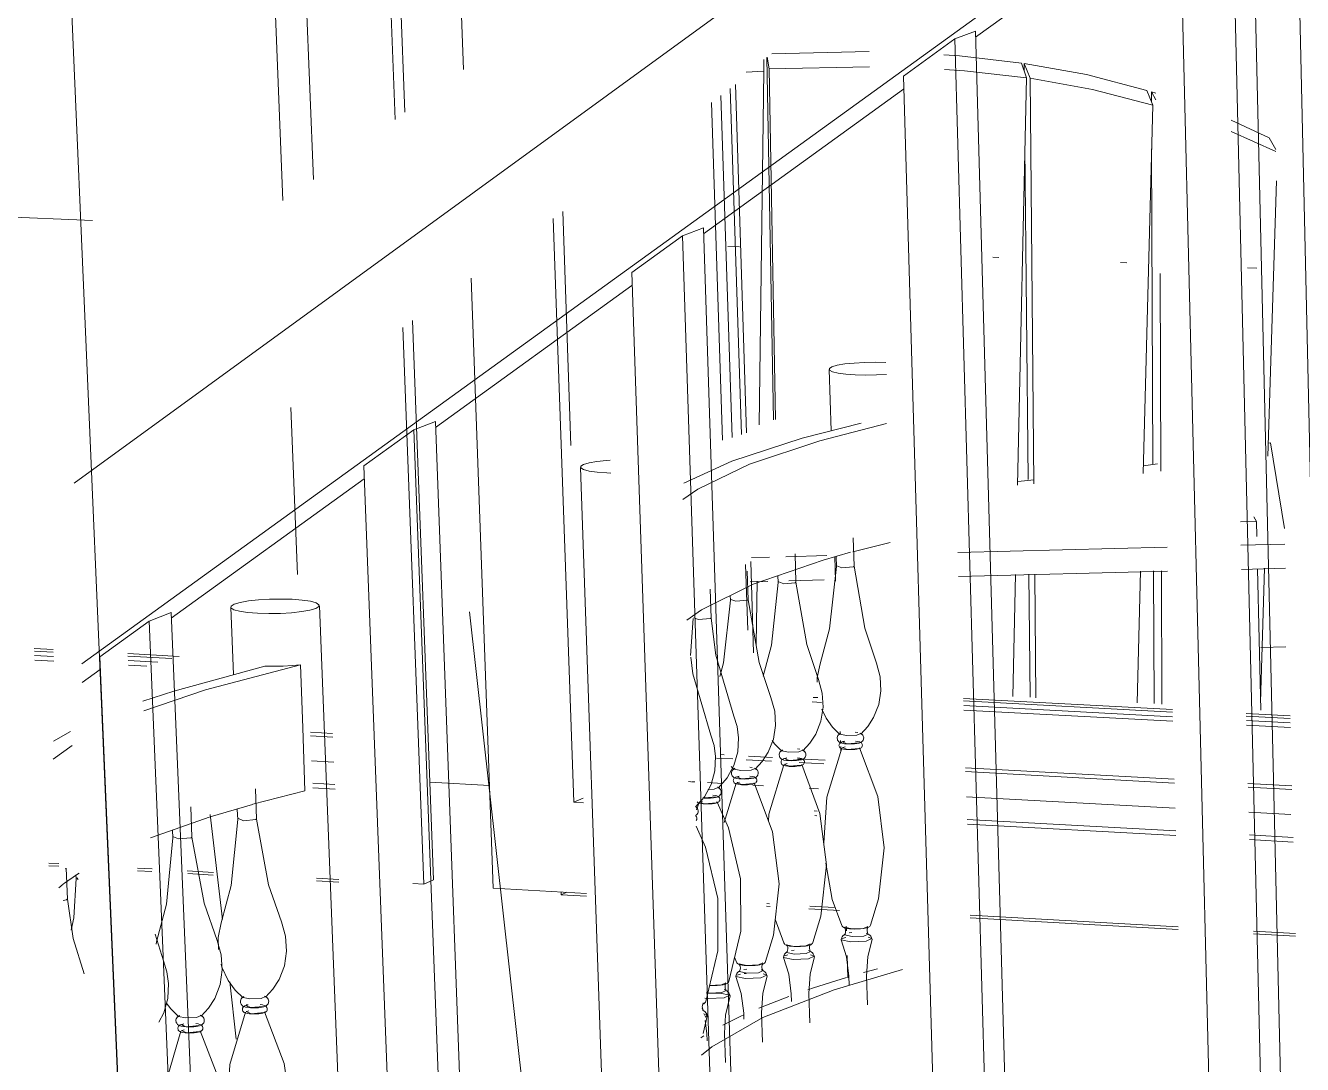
# Model space of a CAD drawing. Header units: inches. Extents: x -536 to 545, y -65 to 280.
# Drawn here: x 467.4004 to 467.471, y 9.9817 to 10.0391 of the extents above; entities that cross this region are included whole.
import ezdxf

# ---------------------------------------------------------------- set-up
doc = ezdxf.new("R2010")
doc.units = ezdxf.units.IN
doc.header["$MEASUREMENT"] = 0
for name, color, linetype, lineweight in [('A-FLOR-HRAL', 11, 'Continuous', 9), ('A-GLAZ', 151, 'Continuous', 13), ('A-PART', 2, 'Continuous', 9), ('C-TOPO', 7, 'Continuous', 9), ('I-FURN', 30, 'Continuous', 9), ('L-SITE-WALL', 31, 'Continuous', 13), ('Q-CASE', 31, 'Continuous', 9)]:
    doc.layers.add(name, color=color, linetype=linetype, lineweight=lineweight)

msp = doc.modelspace()

# ---------------------------------------------------------------- linework, layer by layer
at = {"layer": 'A-FLOR-HRAL'}
for p, q in [((467.470352, 10.062748), (467.403127, 10.013822)), ((467.47059, 10.052287), (467.403558, 10.003841)), ((467.470408, 9.956309), (467.468217, 10.049828)), ((467.469587, 9.945102), (467.467108, 10.049431)), ((467.467452, 9.916344), (467.464225, 10.047348)), ((467.464227, 10.04661), (467.452961, 10.038474)), ((467.45296, 10.038807), (467.451824, 10.038387)), ((467.456754, 9.903511), (467.45296, 10.038807)), ((467.451824, 10.038387), (467.448983, 10.036335)), ((467.455672, 9.902809), (467.451824, 10.038387)), ((467.452938, 9.901095), (467.448983, 10.036335)), ((467.448985, 10.035602), (467.437924, 10.027614)), ((467.437923, 10.027944), (467.43676, 10.027503)), ((467.442277, 9.894434), (467.437923, 10.027944)), ((467.43676, 10.027503), (467.43396, 10.025479)), ((467.441171, 9.893717), (467.43676, 10.027503)), ((467.438474, 9.892025), (467.43396, 10.025479)), ((467.433962, 10.024752), (467.423102, 10.016909)), ((467.423101, 10.017236), (467.421912, 10.016774)), ((467.427996, 9.885479), (467.423101, 10.017236)), ((467.421912, 10.016774), (467.419152, 10.01478)), ((467.426865, 9.884747), (467.421912, 10.016774)), ((467.424205, 9.883079), (467.419152, 10.01478)), ((467.419155, 10.014058), (467.40849, 10.006356)), ((467.408489, 10.006681), (467.407276, 10.006198)), ((467.413906, 9.876644), (467.408489, 10.006681)), ((467.407276, 10.006198), (467.404555, 10.004232)), ((467.412752, 9.875898), (467.407276, 10.006198)), ((467.410127, 9.874252), (467.404555, 10.004232)), ((467.404558, 10.003516), (467.403562, 10.002797))]:
    msp.add_line(p, q, dxfattribs=at)
at = {"layer": 'A-GLAZ', "lineweight": 9}
for p, q in [((467.411357, 10.158705), (467.416354, 10.030621)), ((467.420874, 10.033926), (467.416181, 10.158631)), ((467.416751, 10.158635), (467.421409, 10.034328)), ((467.42021, 10.15857), (467.424655, 10.036692)), ((467.412814, 10.076262), (467.414665, 10.029455)), ((467.43941, 10.035648), (467.440024, 10.016517)), ((467.440024, 10.016517), (467.43941, 10.035648)), ((467.440024, 10.016517), (467.43941, 10.035648)), ((467.439693, 10.03586), (467.440309, 10.01661)), ((467.438983, 10.016208), (467.438377, 10.034879)), ((467.438894, 10.035264), (467.439504, 10.016346)), ((467.430597, 10.015904), (467.430145, 10.028849)), ((467.430145, 10.028849), (467.430597, 10.015904)), ((467.43075, 9.996182), (467.429617, 10.028456)), ((467.425076, 10.025161), (467.426306, 9.991437)), ((467.422465, 9.991654), (467.421307, 10.022426)), ((467.42184, 10.022824), (467.422999, 9.991887)), ((467.415117, 10.018002), (467.415482, 10.008777)), ((467.440537, 10.00949), (467.440699, 10.004448)), ((467.440255, 10.009335), (467.440371, 10.005695)), ((467.440371, 10.005695), (467.440255, 10.009335)), ((467.440371, 10.005695), (467.440255, 10.009335)), ((467.400925, 10.004677), (467.401964, 10.004621)), ((467.400927, 10.00454), (467.401972, 10.004484)), ((467.401972, 10.004484), (467.400927, 10.00454)), ((467.401972, 10.004484), (467.400927, 10.00454)), ((467.40094, 10.004292), (467.401986, 10.004236)), ((467.402001, 10.003986), (467.400955, 10.004042)), ((467.406095, 10.0044), (467.408942, 10.004247)), ((467.406103, 10.004263), (467.408522, 10.004133)), ((467.408522, 10.004133), (467.406103, 10.004263)), ((467.408522, 10.004133), (467.406103, 10.004263)), ((467.406117, 10.004014), (467.407752, 10.003926)), ((467.407153, 10.00371), (467.406131, 10.003764)), ((467.444444, 10.001707), (467.44393, 10.001734)), ((467.443999, 10.001982), (467.444245, 10.001969)), ((467.4523, 10.001925), (467.463857, 10.001306)), ((467.452305, 10.001787), (467.463862, 10.001168)), ((467.463862, 10.001168), (467.452305, 10.001787)), ((467.463862, 10.001168), (467.452305, 10.001787)), ((467.452315, 10.001536), (467.46387, 10.000916)), ((467.463879, 10.000663), (467.452324, 10.001283)), ((467.467938, 10.001088), (467.470362, 10.000958)), ((467.467942, 10.000949), (467.470366, 10.000819)), ((467.470366, 10.000819), (467.467942, 10.000949)), ((467.470366, 10.000819), (467.467942, 10.000949)), ((467.46795, 10.000697), (467.470374, 10.000567)), ((467.470382, 10.000314), (467.467958, 10.000444)), ((467.416258, 9.998472), (467.417483, 9.998405)), ((467.417547, 9.99717), (467.416321, 9.997237)), ((467.416321, 9.997237), (467.417547, 9.99717)), ((467.41756, 9.996911), (467.416334, 9.996978)), ((467.437103, 9.997328), (467.437221, 9.997321)), ((467.437255, 9.997319), (467.437447, 9.997309)), ((467.438153, 9.99727), (467.438978, 9.997225)), ((467.440661, 9.997132), (467.441241, 9.997101)), ((467.443775, 9.996962), (467.444283, 9.996934)), ((467.43075, 9.996182), (467.431271, 9.996409)), ((467.431283, 9.996152), (467.43075, 9.996182)), ((467.452463, 9.996485), (467.464001, 9.995852)), ((467.444211, 9.995698), (467.444056, 9.995707)), ((467.444056, 9.995707), (467.444211, 9.995698)), ((467.444197, 9.995439), (467.444087, 9.995445)), ((467.468075, 9.995628), (467.470399, 9.9955)), ((467.464043, 9.994604), (467.452511, 9.99524)), ((467.452511, 9.99524), (467.464043, 9.994604)), ((467.464052, 9.994342), (467.45252, 9.994979)), ((467.470533, 9.994245), (467.468114, 9.994379)), ((467.468114, 9.994379), (467.470533, 9.994245)), ((467.470541, 9.993983), (467.468123, 9.994117)), ((467.401725, 9.992825), (467.402287, 9.992793)), ((467.40663, 9.992548), (467.407443, 9.992502)), ((467.409376, 9.992393), (467.41084, 9.99231)), ((467.416526, 9.991989), (467.417755, 9.99192)), ((467.422465, 9.991654), (467.422999, 9.991887)), ((467.421859, 9.991688), (467.422465, 9.991654)), ((467.426306, 9.991437), (467.431458, 9.991146)), ((467.441435, 9.990582), (467.44157, 9.990574)), ((467.4438, 9.990448), (467.445149, 9.990372)), ((467.452664, 9.989948), (467.464178, 9.989297)), ((467.468341, 9.989062), (467.470658, 9.988931))]:
    msp.add_line(p, q, dxfattribs=at)
at = {"layer": 'A-GLAZ'}
for p, q in [((467.417418, 9.999988), (467.416194, 10.000055)), ((467.416205, 9.999852), (467.417429, 9.999785)), ((467.438646, 9.998628), (467.43955, 9.998578)), ((467.439071, 9.998808), (467.438845, 9.998821)), ((467.440295, 9.998538), (467.441684, 9.998462)), ((467.441745, 9.998663), (467.440416, 9.998735)), ((467.44465, 9.998504), (467.443142, 9.998587)), ((467.44322, 9.998378), (467.444582, 9.998304)), ((467.463959, 9.997452), (467.452416, 9.998081)), ((467.452423, 9.997876), (467.463966, 9.997247)), ((467.470456, 9.997098), (467.468035, 9.99723)), ((467.468041, 9.997024), (467.470463, 9.996892))]:
    msp.add_line(p, q, dxfattribs=at)
at = {"layer": 'A-PART'}
for p, q in [((467.426096, 9.997114), (467.422797, 9.997296)), ((467.426096, 9.997114), (467.422797, 9.997296)), ((467.402273, 9.992644), (467.401728, 9.992675)), ((467.407415, 9.992354), (467.406633, 9.992398)), ((467.410806, 9.992162), (467.409415, 9.992241)), ((467.417758, 9.991769), (467.416528, 9.991839)), ((467.430056, 9.991074), (467.43005, 9.991232)), ((467.430056, 9.991074), (467.430377, 9.991217)), ((467.43146, 9.990995), (467.430056, 9.991074)), ((467.441617, 9.990421), (467.441412, 9.990432)), ((467.445449, 9.990204), (467.443759, 9.9903)), ((467.46418, 9.989145), (467.452666, 9.989796)), ((467.47066, 9.988779), (467.468339, 9.98891))]:
    msp.add_line(p, q, dxfattribs=at)
at = {"layer": 'C-TOPO'}
for p, q in [((467.397494, 10.028625), (467.404144, 10.028353)), ((467.439272, 10.026914), (467.439924, 10.026887)), ((467.453923, 10.026313), (467.45426, 10.0263)), ((467.460995, 10.026024), (467.461333, 10.02601)), ((467.468015, 10.025736), (467.468519, 10.025715))]:
    msp.add_line(p, q, dxfattribs=at)
at = {"layer": 'I-FURN'}
for p, q in [((467.441264, 10.037239), (467.44126, 10.036608)), ((467.441804, 10.01732), (467.441432, 10.037364)), ((467.441559, 10.036725), (467.441457, 10.037379)), ((467.441707, 10.037563), (467.447082, 10.037682)), ((467.455519, 10.037051), (467.455793, 10.036227)), ((467.455666, 10.036608), (467.455662, 10.037033)), ((467.455996, 10.036213), (467.455662, 10.037033)), ((467.44126, 10.036608), (467.440289, 10.036549)), ((467.441005, 10.017059), (467.44126, 10.036608)), ((467.44711, 10.036849), (467.441559, 10.036725)), ((467.441559, 10.036725), (467.441917, 10.017346)), ((467.455295, 10.01371), (467.455793, 10.036227)), ((467.455996, 10.036213), (467.456197, 10.013784)), ((467.462434, 10.035542), (467.462773, 10.034723)), ((467.462695, 10.034915), (467.462692, 10.035465)), ((467.462692, 10.035465), (467.462938, 10.035394)), ((467.462943, 10.035014), (467.462692, 10.035465)), ((467.462235, 10.014367), (467.462773, 10.034723)), ((467.467102, 10.033897), (467.469202, 10.032918)), ((467.469573, 10.032153), (467.467114, 10.033276)), ((467.469202, 10.032918), (467.469568, 10.032268)), ((467.455873, 10.014028), (467.455705, 10.032387)), ((467.462782, 10.014903), (467.462706, 10.032301)), ((467.469142, 10.015321), (467.469607, 10.030533)), ((467.463179, 10.025418), (467.463224, 10.014493)), ((467.44498, 10.016721), (467.444876, 10.020109)), ((467.469285, 10.016053), (467.469164, 10.016028)), ((467.470052, 10.011325), (467.469285, 10.016053)), ((467.43316, 9.956144), (467.431124, 10.014698)), ((467.463026, 10.0149), (467.462257, 10.01478)), ((467.456215, 10.014003), (467.455316, 10.013911)), ((467.467615, 10.011679), (467.468506, 10.011701)), ((467.468506, 10.011701), (467.46835, 10.01197)), ((467.468506, 10.011701), (467.468526, 10.010874)), ((467.448244, 10.010553), (467.446179, 10.010033)), ((467.446206, 10.010805), (467.446254, 10.00923)), ((467.451998, 10.01), (467.463562, 10.01029)), ((467.467646, 10.010392), (467.470073, 10.010453)), ((467.440582, 10.009713), (467.441571, 10.009738)), ((467.442472, 10.00976), (467.444749, 10.009818)), ((467.442993, 10.009925), (467.443042, 10.008344)), ((467.445234, 10.008415), (467.445193, 10.009771)), ((467.445274, 10.009217), (467.445258, 10.00976)), ((467.44035, 10.008961), (467.440401, 10.007373)), ((467.445306, 10.009253), (467.445581, 10.009153)), ((467.463594, 10.008955), (467.452035, 10.008663)), ((467.455037, 10.002028), (467.455186, 10.008775)), ((467.455983, 10.001988), (467.455921, 10.008802)), ((467.456242, 10.008802), (467.456303, 10.001964)), ((467.4619, 10.00168), (467.462092, 10.008954)), ((467.46284, 10.001641), (467.462808, 10.008981)), ((467.463247, 10.008984), (467.463277, 10.001611)), ((467.470103, 10.00912), (467.467677, 10.009058)), ((467.468568, 10.009081), (467.468753, 10.00128)), ((467.468726, 10.001714), (467.468953, 10.009134)), ((467.441484, 10.008397), (467.440502, 10.008372)), ((467.440846, 10.004929), (467.440892, 10.008411)), ((467.442058, 10.00833), (467.442046, 10.00872)), ((467.442091, 10.008367), (467.442365, 10.008266)), ((467.444609, 10.008476), (467.442646, 10.008426)), ((467.438293, 10.007956), (467.438345, 10.006361)), ((467.439412, 10.007358), (467.439404, 10.00762)), ((467.439446, 10.007396), (467.439719, 10.007294)), ((467.41194, 10.00325), (467.41179, 10.006957)), ((467.416691, 10.007048), (467.418824, 9.952637)), ((467.424987, 10.00671), (467.430685, 9.955745)), ((467.437214, 10.004298), (467.437352, 10.006347)), ((467.437385, 10.006385), (467.437659, 10.006282)), ((467.47013, 10.00478), (467.468747, 10.004745)), ((467.402924, 10.000091), (467.40198, 9.999571)), ((467.445493, 9.999956), (467.445489, 10.000098)), ((467.445509, 9.999437), (467.445504, 9.999598)), ((467.446321, 10.000059), (467.446461, 10.000043)), ((467.401972, 9.998573), (467.403015, 9.999319)), ((467.443117, 9.999137), (467.443257, 9.999121)), ((467.445523, 9.99898), (467.445514, 9.999274)), ((467.445609, 9.999207), (467.445885, 9.999101)), ((467.445761, 9.999244), (467.445625, 9.999213)), ((467.446512, 9.999473), (467.445878, 9.999418)), ((467.445885, 9.999101), (467.446526, 9.999157)), ((467.439465, 9.99816), (467.43963, 9.997998)), ((467.442404, 9.998281), (467.44268, 9.998174)), ((467.442555, 9.998318), (467.442421, 9.998288)), ((467.44331, 9.998548), (467.442672, 9.998492)), ((467.44268, 9.998174), (467.443325, 9.998231)), ((467.440677, 9.997535), (467.440036, 9.997479)), ((467.440482, 9.998127), (467.440623, 9.998111)), ((467.415892, 9.996812), (467.413003, 9.996071)), ((467.413149, 9.996927), (467.413216, 9.995255)), ((467.439736, 9.997234), (467.439074, 9.995066)), ((467.439768, 9.997267), (467.440044, 9.997159)), ((467.439919, 9.997304), (467.439785, 9.997274)), ((467.440044, 9.997159), (467.440693, 9.997216)), ((467.437534, 9.995771), (467.437683, 9.996177)), ((467.437715, 9.99621), (467.437902, 9.996109)), ((467.437866, 9.996247), (467.437733, 9.996217)), ((467.437969, 9.996414), (467.437888, 9.99642)), ((467.438628, 9.996479), (467.437984, 9.996422)), ((467.409573, 9.995926), (467.409643, 9.994247)), ((467.410654, 9.9955), (467.411328, 9.989699)), ((467.412169, 9.995234), (467.412147, 9.995793)), ((467.408591, 9.994225), (467.408574, 9.994634)), ((467.412208, 9.995278), (467.412483, 9.995164)), ((467.40863, 9.99427), (467.408905, 9.994155)), ((467.402659, 9.992528), (467.402637, 9.992502)), ((467.402685, 9.992534), (467.40276, 9.990831)), ((467.403234, 9.991967), (467.403225, 9.992165)), ((467.403273, 9.992014), (467.403356, 9.991918)), ((467.402523, 9.991654), (467.402283, 9.991459)), ((467.441894, 9.989716), (467.442372, 9.988407)), ((467.445826, 9.989082), (467.445818, 9.989335)), ((467.445983, 9.988962), (467.446137, 9.98898)), ((467.40806, 9.987418), (467.407611, 9.98889)), ((467.407686, 9.988477), (467.407658, 9.988338)), ((467.446074, 9.988463), (467.445543, 9.988575)), ((467.4456, 9.988658), (467.445796, 9.988711)), ((467.446139, 9.988762), (467.445731, 9.988848)), ((467.439644, 9.987624), (467.439744, 9.987351)), ((467.442879, 9.987494), (467.442347, 9.987608)), ((467.442405, 9.98769), (467.442599, 9.987744)), ((467.442944, 9.987795), (467.442536, 9.987882)), ((467.442788, 9.987996), (467.442944, 9.988015)), ((467.445906, 9.986483), (467.445868, 9.987708)), ((467.440161, 9.986939), (467.440318, 9.986957)), ((467.44755, 9.986982), (467.446779, 9.986769)), ((467.411728, 9.986258), (467.412095, 9.983094)), ((467.440252, 9.986434), (467.439719, 9.986548)), ((467.439777, 9.986631), (467.43997, 9.986685)), ((467.440318, 9.986736), (467.439909, 9.986824)), ((467.440175, 9.986715), (467.440282, 9.986725)), ((467.445983, 9.986065), (467.445967, 9.986564)), ((467.44694, 9.986579), (467.446989, 9.984979)), ((467.438273, 9.985632), (467.438083, 9.98565)), ((467.438106, 9.98561), (467.438856, 9.98563)), ((467.439069, 9.985825), (467.439146, 9.985799)), ((467.442638, 9.985447), (467.440993, 9.984801)), ((467.442789, 9.985174), (467.442776, 9.985588)), ((467.443753, 9.985604), (467.443803, 9.983998)), ((467.412688, 9.984854), (467.412682, 9.985018)), ((467.413588, 9.984891), (467.412903, 9.984829)), ((467.437901, 9.98469), (467.437846, 9.984869)), ((467.437903, 9.985095), (467.437905, 9.985064)), ((467.438206, 9.985329), (467.437998, 9.985347)), ((467.412636, 9.984613), (467.412914, 9.984493)), ((467.41278, 9.984651), (467.412654, 9.98462)), ((467.412914, 9.984493), (467.413607, 9.984556)), ((467.437908, 9.983405), (467.438137, 9.984366)), ((467.437917, 9.984666), (467.437917, 9.984665)), ((467.437993, 9.984389), (467.437954, 9.984514)), ((467.438108, 9.983407), (467.438026, 9.98411)), ((467.440162, 9.984199), (467.440152, 9.98452)), ((467.441133, 9.984537), (467.441185, 9.982924)), ((467.409072, 9.98356), (467.409349, 9.983439)), ((467.409214, 9.983598), (467.409089, 9.983567)), ((467.410026, 9.98384), (467.409337, 9.983777)), ((467.409349, 9.983439), (467.410046, 9.983503)), ((467.438122, 9.982987), (467.438108, 9.983407)), ((467.439095, 9.983424), (467.439148, 9.981804)), ((467.437948, 9.983265), (467.437779, 9.983158))]:
    msp.add_line(p, q, dxfattribs=at)
for points in [[(467.451222, 10.037511, 0), (467.45209, 10.03745, 0), (467.455519, 10.037051, 0)], [(467.455662, 10.037033, 0), (467.4591, 10.036417, 0), (467.462434, 10.035542, 0)], [(467.455793, 10.036227, 0), (467.452361, 10.036625, 0), (467.451248, 10.0367, 0)], [(467.462773, 10.034723, 0), (467.459437, 10.035598, 0), (467.455996, 10.036213, 0)], [(467.448008, 10.020492, 0), (467.447428, 10.020508, 0), (467.44683, 10.020499, 0), (467.446255, 10.020467, 0), (467.445742, 10.020414, 0), (467.445325, 10.020342, 0), (467.445033, 10.020258, 0), (467.444886, 10.020167, 0), (467.444895, 10.020075, 0), (467.445058, 10.019988, 0), (467.445365, 10.019912, 0), (467.445795, 10.019852, 0)], [(467.445795, 10.019852, 0), (467.446319, 10.019814, 0), (467.446901, 10.019798, 0), (467.4475, 10.019807, 0), (467.448055, 10.019837, 0)], [(467.436791, 10.01293, 0), (467.43761, 10.013488, 0), (467.440462, 10.014868, 0), (467.444358, 10.016171, 0), (467.448048, 10.017117, 0)], [(467.446642, 10.017148, 0), (467.443382, 10.01631, 0), (467.439496, 10.015037, 0), (467.436837, 10.013828, 0)], [(467.432767, 10.015095, 0), (467.432564, 10.01508, 0), (467.432033, 10.015024, 0), (467.4316, 10.014949, 0), (467.431294, 10.01486, 0), (467.431136, 10.014763, 0), (467.431138, 10.014666, 0), (467.4313, 10.014574, 0), (467.43161, 10.014494, 0), (467.432048, 10.014432, 0), (467.432583, 10.014391, 0), (467.4328, 10.014382, 0)], [(467.44606, 10.010002, 0), (467.444553, 10.009577, 0), (467.440668, 10.008235, 0), (467.437823, 10.006815, 0), (467.437013, 10.006247, 0)], [(467.445274, 10.009217, 0), (467.444896, 10.005776, 0), (467.444372, 10.00383, 0)], [(467.445581, 10.009153, 0), (467.446217, 10.009206, 0), (467.446251, 10.009237, 0)], [(467.446254, 10.009231, 0), (467.446843, 10.005804, 0), (467.447486, 10.003875, 0)], [(467.442058, 10.00833, 0), (467.441682, 10.004876, 0), (467.441219, 10.003151, 0)], [(467.442365, 10.008266, 0), (467.443004, 10.008319, 0), (467.443039, 10.008351, 0)], [(467.443042, 10.008344, 0), (467.443637, 10.004905, 0), (467.444285, 10.002968, 0)], [(467.415741, 10.00736, 0), (467.415191, 10.007404, 0), (467.414576, 10.007421, 0), (467.413937, 10.007412, 0), (467.413318, 10.007375, 0), (467.412762, 10.007314, 0), (467.412305, 10.007233, 0), (467.411979, 10.007138, 0), (467.411806, 10.007034, 0), (467.411799, 10.006929, 0), (467.411957, 10.00683, 0), (467.412271, 10.006744, 0), (467.412719, 10.006677, 0)], [(467.412719, 10.006677, 0), (467.413271, 10.006632, 0), (467.413889, 10.006615, 0), (467.41453, 10.006625, 0), (467.41515, 10.006661, 0), (467.415708, 10.006722, 0), (467.416165, 10.006804, 0), (467.416489, 10.0069, 0), (467.41666, 10.007004, 0), (467.416665, 10.007108, 0), (467.416504, 10.007207, 0), (467.416189, 10.007293, 0), (467.415741, 10.00736, 0)], [(467.439412, 10.007359, 0), (467.439037, 10.00389, 0), (467.438837, 10.003143, 0)], [(467.439719, 10.007294, 0), (467.440363, 10.007348, 0), (467.440398, 10.00738, 0)], [(467.440401, 10.007374, 0), (467.441001, 10.003919, 0), (467.441654, 10.001975, 0)], [(467.437659, 10.006282, 0), (467.438306, 10.006336, 0), (467.438342, 10.006368, 0)], [(467.439607, 10.000939, 0), (467.438618, 10.004319, 0), (467.438345, 10.006362, 0)], [(467.438338, 9.999899, 0), (467.437343, 10.003293, 0), (467.43722, 10.004207, 0)], [(467.444372, 10.00383, 0), (467.44421, 10.003074, 0), (467.444211, 10.002827, 0)], [(467.447486, 10.003875, 0), (467.447695, 10.003124, 0), (467.447739, 10.002348, 0), (467.447617, 10.001584, 0), (467.447335, 10.00087, 0), (467.447009, 10.000366, 0), (467.446622, 9.999949, 0)], [(467.413678, 10.003709, 0), (467.408636, 10.002332, 0), (467.406925, 10.001766, 0)], [(467.406985, 10.001236, 0), (467.410391, 10.002397, 0), (467.415649, 10.003786, 0)], [(467.413678, 10.003709, 0), (467.414182, 10.003702, 0), (467.414694, 10.003713, 0), (467.41519, 10.003741, 0), (467.415649, 10.003786, 0)], [(467.415649, 10.003786, 0), (467.415771, 10.000295, 0), (467.415892, 9.996812, 0)], [(467.444285, 10.002968, 0), (467.444495, 10.002214, 0), (467.44454, 10.001435, 0), (467.444419, 10.000668, 0), (467.444136, 9.999951, 0), (467.443809, 9.999446, 0), (467.443421, 9.999026, 0)], [(467.441654, 10.001975, 0), (467.441866, 10.001218, 0), (467.441912, 10.000436, 0), (467.44179, 9.999665, 0), (467.441507, 9.998945, 0), (467.441179, 9.998437, 0), (467.440789, 9.998016, 0)], [(467.444473, 10.001339, 0), (467.444707, 10.000831, 0), (467.445062, 10.000338, 0), (467.445473, 9.999932, 0)], [(467.438741, 9.996962, 0), (467.439244, 9.997538, 0), (467.439611, 9.998219, 0), (467.439822, 9.99897, 0), (467.439867, 9.999754, 0), (467.439784, 10.000369, 0), (467.439607, 10.00094, 0)], [(467.437494, 9.995933, 0), (467.437974, 9.996481, 0), (467.438343, 9.997165, 0), (467.438555, 9.99792, 0), (467.4386, 9.998707, 0), (467.438515, 9.999326, 0), (467.438338, 9.999899, 0)], [(467.441718, 9.999605, 0), (467.441854, 9.999416, 0), (467.442267, 9.999009, 0)], [(467.445505, 9.99999, 0), (467.445441, 9.999955, 0), (467.445395, 9.999916, 0), (467.445361, 9.999872, 0), (467.445337, 9.999824, 0), (467.445324, 9.999773, 0), (467.445321, 9.99972, 0), (467.445328, 9.999669, 0), (467.445343, 9.999625, 0), (467.445362, 9.99959, 0), (467.445406, 9.999534, 0), (467.445451, 9.999499, 0), (467.445493, 9.999476, 0), (467.445581, 9.999445, 0), (467.44572, 9.999421, 0), (467.445864, 9.99941, 0)], [(467.445828, 9.999872, 0), (467.445465, 9.999945, 0), (467.445502, 9.999998, 0)], [(467.446622, 9.99999, 0), (467.446406, 9.999894, 0), (467.445828, 9.999872, 0)], [(467.446585, 10.000006, 0), (467.446651, 9.999973, 0), (467.4467, 9.999935, 0), (467.446737, 9.999892, 0), (467.446764, 9.999845, 0), (467.44678, 9.999794, 0), (467.446786, 9.999742, 0), (467.446782, 9.99969, 0), (467.44677, 9.999646, 0), (467.446754, 9.99961, 0), (467.446713, 9.999553, 0), (467.446671, 9.999517, 0), (467.44663, 9.999492, 0), (467.446543, 9.999459, 0), (467.446403, 9.999431, 0), (467.446275, 9.999417, 0), (467.446173, 9.99941, 0), (467.446013, 9.999406, 0), (467.445864, 9.99941, 0)], [(467.446329, 9.999569, 0), (467.446462, 9.999551, 0), (467.446555, 9.999526, 0), (467.446617, 9.999497, 0), (467.44666, 9.999462, 0), (467.446688, 9.999424, 0), (467.446705, 9.999383, 0), (467.446711, 9.999344, 0), (467.446709, 9.99931, 0), (467.446702, 9.999281, 0), (467.446679, 9.999234, 0), (467.446652, 9.999204, 0), (467.446625, 9.999183, 0), (467.446568, 9.999155, 0), (467.446487, 9.999132, 0), (467.446415, 9.999119, 0), (467.446301, 9.999105, 0), (467.446197, 9.999097, 0), (467.446116, 9.999094, 0), (467.445993, 9.999093, 0), (467.445878, 9.999096, 0)], [(467.442299, 9.999067, 0), (467.442235, 9.999032, 0), (467.442188, 9.998993, 0), (467.442154, 9.998949, 0), (467.44213, 9.998901, 0), (467.442117, 9.998849, 0), (467.442114, 9.998796, 0), (467.442122, 9.998744, 0), (467.442136, 9.998701, 0), (467.442155, 9.998665, 0), (467.4422, 9.998609, 0), (467.442245, 9.998574, 0), (467.442287, 9.99855, 0), (467.442377, 9.99852, 0), (467.442515, 9.998496, 0), (467.442658, 9.998484, 0)], [(467.442621, 9.998949, 0), (467.442258, 9.999022, 0), (467.442296, 9.999075, 0)], [(467.443421, 9.999067, 0), (467.443203, 9.998971, 0), (467.442621, 9.998949, 0)], [(467.443383, 9.999083, 0), (467.44345, 9.999051, 0), (467.443499, 9.999013, 0), (467.443536, 9.99897, 0), (467.443563, 9.998922, 0), (467.443579, 9.998871, 0), (467.443586, 9.998819, 0), (467.443581, 9.998767, 0), (467.44357, 9.998723, 0), (467.443553, 9.998686, 0), (467.443512, 9.998629, 0), (467.44347, 9.998592, 0), (467.443429, 9.998567, 0), (467.443342, 9.998534, 0), (467.4432, 9.998506, 0), (467.443071, 9.998491, 0), (467.442968, 9.998484, 0), (467.442808, 9.99848, 0), (467.442658, 9.998484, 0)], [(467.445578, 9.999175, 0), (467.444744, 9.99646, 0), (467.444584, 9.993934, 0)], [(467.445878, 9.999096, 0), (467.4458, 9.999101, 0), (467.445667, 9.999118, 0), (467.445576, 9.99914, 0), (467.445514, 9.999168, 0), (467.445471, 9.999202, 0), (467.445443, 9.999241, 0), (467.445426, 9.999282, 0), (467.44542, 9.999322, 0), (467.445422, 9.999357, 0), (467.445429, 9.999386, 0), (467.44544, 9.999411, 0), (467.445467, 9.999449, 0), (467.445495, 9.999474, 0), (467.445553, 9.999507, 0), (467.445636, 9.999535, 0), (467.445714, 9.999551, 0)], [(467.445878, 9.999418, 0), (467.445604, 9.999522, 0), (467.445745, 9.999557, 0)], [(467.446562, 9.999189, 0), (467.447563, 9.996501, 0), (467.447917, 9.993663, 0), (467.447603, 9.990839, 0), (467.44717, 9.989397, 0)], [(467.442372, 9.998248, 0), (467.441538, 9.995522, 0), (467.441513, 9.995121, 0)], [(467.442673, 9.998169, 0), (467.442595, 9.998175, 0), (467.442462, 9.998191, 0), (467.442371, 9.998213, 0), (467.442308, 9.998241, 0), (467.442266, 9.998276, 0), (467.442237, 9.998315, 0), (467.44222, 9.998356, 0), (467.442214, 9.998397, 0), (467.442216, 9.998432, 0), (467.442223, 9.998461, 0), (467.442234, 9.998485, 0), (467.442261, 9.998523, 0), (467.442289, 9.998549, 0), (467.442348, 9.998583, 0), (467.442431, 9.99861, 0), (467.442511, 9.998627, 0)], [(467.442672, 9.998492, 0), (467.442399, 9.998597, 0), (467.442539, 9.998632, 0)], [(467.443128, 9.998645, 0), (467.443261, 9.998627, 0), (467.443354, 9.998602, 0), (467.443417, 9.998572, 0), (467.443459, 9.998538, 0), (467.443488, 9.9985, 0), (467.443505, 9.998458, 0), (467.443511, 9.998419, 0), (467.443509, 9.998384, 0), (467.443502, 9.998355, 0), (467.443478, 9.998309, 0), (467.443452, 9.998278, 0), (467.443425, 9.998257, 0), (467.443367, 9.998229, 0), (467.443284, 9.998206, 0), (467.443212, 9.998192, 0), (467.443096, 9.998178, 0), (467.442991, 9.99817, 0), (467.442911, 9.998167, 0), (467.442788, 9.998166, 0), (467.442673, 9.998169, 0)], [(467.443361, 9.998263, 0), (467.444369, 9.995566, 0), (467.444727, 9.992717, 0), (467.444415, 9.989881, 0), (467.443981, 9.988433, 0)], [(467.439662, 9.998057, 0), (467.439598, 9.998021, 0), (467.439551, 9.997982, 0), (467.439516, 9.997938, 0), (467.439492, 9.997889, 0), (467.439479, 9.997838, 0), (467.439476, 9.997784, 0), (467.439484, 9.997732, 0), (467.439499, 9.997688, 0), (467.439518, 9.997652, 0), (467.439563, 9.997596, 0), (467.439608, 9.997561, 0), (467.439651, 9.997537, 0), (467.439741, 9.997506, 0), (467.439879, 9.997482, 0), (467.440022, 9.997471, 0)], [(467.440038, 9.997154, 0), (467.439959, 9.99716, 0), (467.439826, 9.997177, 0), (467.439734, 9.997199, 0), (467.439672, 9.997227, 0), (467.439629, 9.997262, 0), (467.4396, 9.997301, 0), (467.439583, 9.997342, 0), (467.439577, 9.997383, 0), (467.439579, 9.997418, 0), (467.439586, 9.997448, 0), (467.439597, 9.997472, 0), (467.439624, 9.99751, 0), (467.439653, 9.997536, 0), (467.439712, 9.99757, 0), (467.439796, 9.997598, 0), (467.439877, 9.997615, 0)], [(467.439985, 9.997937, 0), (467.439621, 9.998011, 0), (467.439659, 9.998064, 0)], [(467.440036, 9.997479, 0), (467.439763, 9.997585, 0), (467.439902, 9.99762, 0)], [(467.440789, 9.998056, 0), (467.440569, 9.99796, 0), (467.439985, 9.997937, 0)], [(467.440751, 9.998073, 0), (467.440818, 9.99804, 0), (467.440867, 9.998002, 0), (467.440905, 9.997959, 0), (467.440932, 9.997912, 0), (467.440948, 9.99786, 0), (467.440955, 9.997808, 0), (467.440951, 9.997755, 0), (467.440939, 9.997711, 0), (467.440923, 9.997674, 0), (467.440881, 9.997617, 0), (467.440839, 9.99758, 0), (467.440798, 9.997555, 0), (467.440709, 9.997521, 0), (467.440566, 9.997492, 0), (467.440437, 9.997478, 0), (467.440333, 9.997471, 0), (467.440172, 9.997467, 0), (467.440022, 9.997471, 0)], [(467.440495, 9.997633, 0), (467.440629, 9.997614, 0), (467.440722, 9.99759, 0), (467.440785, 9.99756, 0), (467.440828, 9.997525, 0), (467.440857, 9.997487, 0), (467.440874, 9.997445, 0), (467.44088, 9.997405, 0), (467.440878, 9.997371, 0), (467.440871, 9.997342, 0), (467.440847, 9.997295, 0), (467.440821, 9.997264, 0), (467.440793, 9.997243, 0), (467.440735, 9.997214, 0), (467.440652, 9.997191, 0), (467.440578, 9.997177, 0), (467.44046, 9.997163, 0), (467.440355, 9.997155, 0), (467.440275, 9.997152, 0), (467.440152, 9.997151, 0), (467.440038, 9.997154, 0)], [(467.437969, 9.996414, 0), (467.438052, 9.996411, 0), (467.438142, 9.996411, 0), (467.438234, 9.996412, 0), (467.438322, 9.996417, 0), (467.438477, 9.996431, 0), (467.438596, 9.99645, 0), (467.438688, 9.996474, 0), (467.438761, 9.996505, 0), (467.438815, 9.996544, 0), (467.438854, 9.996587, 0), (467.438882, 9.996634, 0), (467.4389, 9.996685, 0), (467.438907, 9.996734, 0), (467.438906, 9.996776, 0), (467.438888, 9.996849, 0), (467.438862, 9.996898, 0), (467.438836, 9.996932, 0), (467.438787, 9.996976, 0), (467.43872, 9.997013, 0), (467.438702, 9.997021, 0)], [(467.438741, 9.997003, 0), (467.438519, 9.996905, 0), (467.438159, 9.996879, 0)], [(467.44073, 9.99725, 0), (467.441745, 9.994541, 0), (467.442106, 9.99168, 0), (467.441795, 9.988832, 0), (467.44136, 9.987377, 0)], [(467.412987, 9.996067, 0), (467.410655, 9.995383, 0), (467.407349, 9.994222, 0)], [(467.437985, 9.996097, 0), (467.437906, 9.996102, 0), (467.437773, 9.996119, 0), (467.437681, 9.996141, 0), (467.437618, 9.99617, 0), (467.437575, 9.996205, 0)], [(467.438446, 9.996579, 0), (467.438581, 9.99656, 0), (467.438673, 9.996535, 0), (467.438737, 9.996505, 0), (467.43878, 9.99647, 0), (467.438809, 9.996431, 0), (467.438826, 9.996389, 0), (467.438832, 9.99635, 0), (467.43883, 9.996315, 0), (467.438823, 9.996286, 0), (467.4388, 9.996238, 0), (467.438773, 9.996207, 0), (467.438745, 9.996186, 0), (467.438686, 9.996157, 0), (467.438602, 9.996133, 0), (467.438527, 9.99612, 0), (467.438407, 9.996105, 0), (467.438302, 9.996097, 0), (467.438222, 9.996094, 0), (467.438099, 9.996093, 0), (467.437985, 9.996097, 0)], [(467.437992, 9.996102, 0), (467.438644, 9.996159, 0), (467.438678, 9.9962, 0)], [(467.439321, 9.986277, 0), (467.439987, 9.989063, 0), (467.439982, 9.991951, 0), (467.439305, 9.994772, 0), (467.438681, 9.996193, 0)], [(467.437489, 9.995444, 0), (467.437543, 9.995483, 0), (467.437583, 9.995526, 0), (467.437611, 9.995574, 0), (467.437629, 9.995625, 0), (467.437636, 9.995674, 0), (467.437635, 9.995716, 0), (467.437617, 9.995789, 0), (467.437591, 9.995839, 0), (467.437564, 9.995873, 0), (467.437515, 9.995917, 0)], [(467.437508, 9.995409, 0), (467.437537, 9.99537, 0), (467.437554, 9.995328, 0), (467.437561, 9.995288, 0), (467.437559, 9.995253, 0), (467.437552, 9.995224, 0), (467.437528, 9.995176, 0)], [(467.412169, 9.995235, 0), (467.411802, 9.991579, 0), (467.411263, 9.98951, 0)], [(467.412483, 9.995164, 0), (467.41317, 9.995224, 0), (467.413212, 9.995262, 0)], [(467.413216, 9.995255, 0), (467.413882, 9.991621, 0), (467.41459, 9.989578, 0)], [(467.438056, 9.985171, 0), (467.438724, 9.98797, 0), (467.438717, 9.99087, 0), (467.438037, 9.993703, 0), (467.437529, 9.994858, 0)], [(467.408591, 9.994226, 0), (467.408225, 9.990555, 0), (467.407686, 9.988477, 0)], [(467.408905, 9.994155, 0), (467.409596, 9.994216, 0), (467.409639, 9.994254, 0)], [(467.409643, 9.994247, 0), (467.410315, 9.990598, 0), (467.411029, 9.988547, 0)], [(467.444701, 9.992816, 0), (467.445048, 9.9908, 0), (467.445568, 9.989372, 0)], [(467.403396, 9.992272, 0), (467.403308, 9.992215, 0), (467.402538, 9.991666, 0)], [(467.402963, 9.989114, 0), (467.403108, 9.989791, 0), (467.403233, 9.991968, 0)], [(467.402523, 9.990755, 0), (467.402711, 9.990799, 0), (467.402755, 9.990839, 0)], [(467.403674, 9.986702, 0), (467.403077, 9.988654, 0), (467.402759, 9.990832, 0)], [(467.411263, 9.98951, 0), (467.411097, 9.988706, 0), (467.411106, 9.988049, 0)], [(467.414589, 9.989578, 0), (467.414821, 9.988782, 0), (467.414876, 9.987957, 0), (467.414754, 9.987145, 0), (467.41446, 9.986384, 0), (467.414117, 9.985846, 0), (467.413706, 9.9854, 0)], [(467.445568, 9.989373, 0), (467.445596, 9.989326, 0), (467.445627, 9.989294, 0), (467.44569, 9.989254, 0), (467.445766, 9.989227, 0), (467.445884, 9.989203, 0), (467.445999, 9.989188, 0), (467.446121, 9.989179, 0)], [(467.446126, 9.989184, 0), (467.445718, 9.98927, 0), (467.445716, 9.989272, 0)], [(467.44572, 9.989264, 0), (467.445748, 9.98922, 0), (467.445779, 9.989132, 0), (467.445787, 9.989062, 0), (467.445772, 9.988959, 0), (467.445755, 9.988912, 0), (467.445732, 9.988871, 0)], [(467.44717, 9.989397, 0), (467.447144, 9.989349, 0), (467.447116, 9.989317, 0), (467.447055, 9.989275, 0), (467.44698, 9.989246, 0), (467.446864, 9.989218, 0), (467.446765, 9.989202, 0), (467.446614, 9.989186, 0), (467.446491, 9.989178, 0), (467.446299, 9.989174, 0), (467.446121, 9.989179, 0)], [(467.447019, 9.989322, 0), (467.446777, 9.98921, 0), (467.446126, 9.989184, 0)], [(467.447025, 9.989284, 0), (467.446999, 9.989239, 0), (467.446972, 9.98915, 0), (467.446969, 9.98908, 0), (467.44699, 9.988978, 0), (467.447011, 9.988931, 0), (467.447036, 9.988891, 0)], [(467.411029, 9.988547, 0), (467.411262, 9.987748, 0), (467.411319, 9.98692, 0), (467.411197, 9.986104, 0), (467.410902, 9.98534, 0), (467.410557, 9.984799, 0), (467.410146, 9.984351, 0)], [(467.442372, 9.988408, 0), (467.442401, 9.988361, 0), (467.442432, 9.988329, 0), (467.442496, 9.988289, 0), (467.442572, 9.988262, 0), (467.442691, 9.988237, 0), (467.442805, 9.988223, 0), (467.442926, 9.988214, 0)], [(467.442931, 9.988218, 0), (467.442523, 9.988305, 0), (467.442521, 9.988307, 0)], [(467.442525, 9.988299, 0), (467.442553, 9.988255, 0), (467.442585, 9.988166, 0), (467.442592, 9.988096, 0), (467.442578, 9.987993, 0), (467.44256, 9.987946, 0), (467.442537, 9.987904, 0)], [(467.443981, 9.988434, 0), (467.443955, 9.988385, 0), (467.443927, 9.988352, 0), (467.443866, 9.988311, 0), (467.44379, 9.988281, 0), (467.443672, 9.988253, 0), (467.443572, 9.988236, 0), (467.443418, 9.98822, 0), (467.443295, 9.988212, 0), (467.443104, 9.988209, 0), (467.442926, 9.988214, 0)], [(467.44383, 9.988358, 0), (467.443585, 9.988245, 0), (467.442931, 9.988218, 0)], [(467.443836, 9.988319, 0), (467.44381, 9.988275, 0), (467.443783, 9.988185, 0), (467.44378, 9.988115, 0), (467.443801, 9.988012, 0), (467.443822, 9.987966, 0), (467.443848, 9.987925, 0)], [(467.445765, 9.988896, 0), (467.445707, 9.988862, 0), (467.445634, 9.988797, 0), (467.445597, 9.988749, 0), (467.445557, 9.988671, 0), (467.445537, 9.988594, 0)], [(467.445539, 9.988578, 0), (467.445831, 9.987647, 0), (467.445967, 9.986564, 0)], [(467.447033, 9.988719, 0), (467.447236, 9.988644, 0), (467.446921, 9.988497, 0), (467.446074, 9.988463, 0)], [(467.446922, 9.988949, 0), (467.447032, 9.988901, 0), (467.446789, 9.988788, 0), (467.446139, 9.988762, 0)], [(467.447247, 9.988604, 0), (467.447011, 9.987665, 0), (467.44694, 9.986579, 0)], [(467.447001, 9.988915, 0), (467.447062, 9.988882, 0), (467.447139, 9.98882, 0), (467.447179, 9.988773, 0), (467.447223, 9.988696, 0), (467.447248, 9.98862, 0)], [(467.442571, 9.98793, 0), (467.442512, 9.987895, 0), (467.442439, 9.98783, 0), (467.442402, 9.987782, 0), (467.442362, 9.987703, 0), (467.442342, 9.987626, 0)], [(467.442344, 9.98761, 0), (467.442638, 9.986676, 0), (467.442776, 9.985588, 0)], [(467.443847, 9.987753, 0), (467.444048, 9.987677, 0), (467.44373, 9.987529, 0), (467.442879, 9.987494, 0)], [(467.443732, 9.987984, 0), (467.443843, 9.987935, 0), (467.443598, 9.987821, 0), (467.442944, 9.987795, 0)], [(467.444059, 9.987638, 0), (467.443823, 9.986695, 0), (467.443753, 9.985604, 0)], [(467.443812, 9.98795, 0), (467.443873, 9.987917, 0), (467.44395, 9.987854, 0), (467.44399, 9.987807, 0), (467.444035, 9.98773, 0), (467.44406, 9.987653, 0)], [(467.407818, 9.984021, 0), (467.408091, 9.984534, 0), (467.408309, 9.98533, 0), (467.408349, 9.98616, 0), (467.408254, 9.986813, 0), (467.40806, 9.987418, 0)], [(467.411259, 9.987234, 0), (467.411297, 9.987074, 0), (467.411652, 9.986326, 0), (467.412037, 9.985803, 0), (467.412481, 9.985375, 0)], [(467.437822, 9.982194, 0), (467.438394, 9.982656, 0), (467.441215, 9.984285, 0), (467.445146, 9.985823, 0), (467.44894, 9.986946, 0)], [(467.439944, 9.986872, 0), (467.439885, 9.986837, 0), (467.439811, 9.986772, 0), (467.439774, 9.986723, 0), (467.439734, 9.986644, 0), (467.439714, 9.986566, 0)], [(467.439744, 9.987352, 0), (467.439773, 9.987304, 0), (467.439804, 9.987272, 0), (467.439868, 9.987232, 0), (467.439946, 9.987204, 0), (467.440067, 9.987179, 0), (467.440179, 9.987165, 0), (467.440299, 9.987156, 0)], [(467.440304, 9.987161, 0), (467.439895, 9.987249, 0), (467.439894, 9.98725, 0)], [(467.439898, 9.987242, 0), (467.439925, 9.987198, 0), (467.439958, 9.987109, 0), (467.439965, 9.987039, 0), (467.439951, 9.986935, 0), (467.439933, 9.986888, 0), (467.43991, 9.986846, 0)], [(467.44136, 9.987378, 0), (467.441334, 9.98733, 0), (467.441305, 9.987296, 0), (467.441244, 9.987254, 0), (467.441168, 9.987224, 0), (467.441048, 9.987196, 0), (467.440946, 9.987179, 0), (467.440791, 9.987163, 0), (467.440668, 9.987155, 0), (467.440477, 9.987151, 0), (467.440299, 9.987156, 0)], [(467.441208, 9.987302, 0), (467.440961, 9.987188, 0), (467.440304, 9.987161, 0)], [(467.44111, 9.986926, 0), (467.441222, 9.986877, 0), (467.440975, 9.986762, 0), (467.440318, 9.986736, 0)], [(467.441214, 9.987263, 0), (467.441188, 9.987218, 0), (467.441161, 9.987128, 0), (467.441158, 9.987058, 0), (467.441179, 9.986955, 0), (467.4412, 9.986909, 0), (467.441227, 9.986867, 0)], [(467.44119, 9.986893, 0), (467.441252, 9.986859, 0), (467.44133, 9.986796, 0), (467.44137, 9.986749, 0), (467.441415, 9.986671, 0), (467.44144, 9.986595, 0)], [(467.438253, 9.986054, 0), (467.438384, 9.98605, 0), (467.438484, 9.986049, 0), (467.438585, 9.986052, 0), (467.438685, 9.986056, 0), (467.438872, 9.986073, 0), (467.439023, 9.986097, 0), (467.439132, 9.986125, 0), (467.439208, 9.986156, 0), (467.439267, 9.986196, 0), (467.439305, 9.986244, 0), (467.439321, 9.986278, 0)], [(467.439169, 9.986201, 0), (467.438919, 9.986086, 0), (467.438259, 9.986059, 0)], [(467.439187, 9.985765, 0), (467.439158, 9.985811, 0), (467.439126, 9.985901, 0), (467.439118, 9.985972, 0), (467.439132, 9.986075, 0), (467.439151, 9.986122, 0), (467.439174, 9.986163, 0)], [(467.439716, 9.986551, 0), (467.440013, 9.985612, 0), (467.440152, 9.98452, 0)], [(467.441229, 9.986694, 0), (467.441429, 9.986618, 0), (467.441107, 9.986469, 0), (467.440252, 9.986434, 0)], [(467.44144, 9.986579, 0), (467.441203, 9.985632, 0), (467.441133, 9.984537, 0)], [(467.445835, 9.986497, 0), (467.44401, 9.985925, 0), (467.44369, 9.985818, 0)], [(467.412842, 9.98531, 0), (467.412467, 9.985393, 0), (467.412515, 9.985453, 0)], [(467.41366, 9.985468, 0), (467.413732, 9.985434, 0), (467.413787, 9.985394, 0), (467.413827, 9.985348, 0), (467.413857, 9.985298, 0), (467.413876, 9.985244, 0), (467.413884, 9.985188, 0), (467.413881, 9.985132, 0), (467.41387, 9.985085, 0), (467.413853, 9.985045, 0), (467.413809, 9.984983, 0), (467.413764, 9.984942, 0), (467.413719, 9.984914, 0), (467.41362, 9.984876, 0), (467.413455, 9.984843, 0), (467.413318, 9.984827, 0), (467.41321, 9.98482, 0), (467.413042, 9.984816, 0), (467.412886, 9.98482, 0)], [(467.438856, 9.98563, 0), (467.43939, 9.985514, 0), (467.439066, 9.985364, 0), (467.438206, 9.985329, 0)], [(467.439182, 9.985774, 0), (467.438933, 9.985659, 0), (467.438273, 9.985632, 0)], [(467.439095, 9.983424, 0), (467.439147, 9.984408, 0), (467.439401, 9.985475, 0)], [(467.439402, 9.985491, 0), (467.439371, 9.98558, 0), (467.439335, 9.985642, 0), (467.439261, 9.985721, 0), (467.439213, 9.985757, 0), (467.43915, 9.985791, 0)], [(467.408216, 9.985097, 0), (467.408468, 9.984755, 0), (467.408915, 9.984325, 0)], [(467.412519, 9.985445, 0), (467.412451, 9.985407, 0), (467.4124, 9.985365, 0), (467.412362, 9.985318, 0), (467.412337, 9.985267, 0), (467.412322, 9.985212, 0), (467.412319, 9.985156, 0), (467.412327, 9.9851, 0), (467.412342, 9.985053, 0), (467.412363, 9.985014, 0), (467.412412, 9.984954, 0), (467.412461, 9.984915, 0), (467.412508, 9.984889, 0), (467.412609, 9.984855, 0), (467.412746, 9.984832, 0), (467.412886, 9.98482, 0)], [(467.412906, 9.984487, 0), (467.412826, 9.984493, 0), (467.41269, 9.984511, 0), (467.412596, 9.984534, 0), (467.412531, 9.984565, 0), (467.412485, 9.984602, 0), (467.412454, 9.984643, 0), (467.412436, 9.984687, 0), (467.412429, 9.98473, 0), (467.412431, 9.984768, 0), (467.412439, 9.984799, 0), (467.412465, 9.984849, 0), (467.412495, 9.984882, 0), (467.412559, 9.984924, 0), (467.412644, 9.984957, 0), (467.412722, 9.984976, 0)], [(467.412903, 9.984829, 0), (467.412628, 9.984947, 0), (467.412755, 9.984982, 0)], [(467.413708, 9.985444, 0), (467.413463, 9.985335, 0), (467.412842, 9.98531, 0)], [(467.413408, 9.985002, 0), (467.413545, 9.984982, 0), (467.413641, 9.984955, 0), (467.413707, 9.984924, 0), (467.413753, 9.984887, 0), (467.413783, 9.984846, 0), (467.413802, 9.984802, 0), (467.413808, 9.98476, 0), (467.413807, 9.984723, 0), (467.413799, 9.984692, 0), (467.413775, 9.984642, 0), (467.413746, 9.984609, 0), (467.413716, 9.984586, 0), (467.413651, 9.984554, 0), (467.413554, 9.984526, 0), (467.413465, 9.98451, 0), (467.413333, 9.984495, 0), (467.413226, 9.984487, 0), (467.413144, 9.984484, 0), (467.413021, 9.984483, 0), (467.412906, 9.984487, 0)], [(467.437852, 9.984864, 0), (467.437866, 9.984968, 0), (467.437885, 9.985015, 0), (467.437909, 9.985056, 0)], [(467.437921, 9.984657, 0), (467.437892, 9.984703, 0), (467.437859, 9.984794, 0)], [(467.437865, 9.985017, 0), (467.437942, 9.985048, 0), (467.438001, 9.98509, 0), (467.43804, 9.985138, 0), (467.438056, 9.985172, 0)], [(467.408953, 9.984396, 0), (467.408884, 9.984358, 0), (467.408833, 9.984316, 0), (467.408796, 9.984268, 0), (467.40877, 9.984217, 0), (467.408755, 9.984162, 0), (467.408752, 9.984106, 0), (467.40876, 9.984049, 0), (467.408775, 9.984002, 0), (467.408796, 9.983963, 0), (467.408845, 9.983902, 0), (467.408894, 9.983863, 0), (467.408942, 9.983837, 0), (467.409044, 9.983803, 0), (467.409181, 9.98378, 0), (467.409321, 9.983768, 0)], [(467.409276, 9.98426, 0), (467.4089, 9.984344, 0), (467.408949, 9.984404, 0)], [(467.410147, 9.984395, 0), (467.409899, 9.984286, 0), (467.409276, 9.98426, 0)], [(467.410098, 9.98442, 0), (467.410171, 9.984385, 0), (467.410226, 9.984345, 0), (467.410267, 9.9843, 0), (467.410297, 9.984249, 0), (467.410317, 9.984195, 0), (467.410325, 9.984139, 0), (467.410322, 9.984083, 0), (467.41031, 9.984035, 0), (467.410293, 9.983995, 0), (467.41025, 9.983932, 0), (467.410204, 9.983891, 0), (467.410159, 9.983863, 0), (467.410059, 9.983825, 0), (467.409892, 9.983791, 0), (467.409754, 9.983775, 0), (467.409645, 9.983767, 0), (467.409477, 9.983763, 0), (467.409321, 9.983768, 0)], [(467.412599, 9.984575, 0), (467.411737, 9.981687, 0), (467.411575, 9.978664, 0), (467.412122, 9.975682, 0), (467.412692, 9.974168, 0)], [(467.413651, 9.984596, 0), (467.414749, 9.981751, 0), (467.415157, 9.97874, 0), (467.414852, 9.97574, 0), (467.414403, 9.974205, 0)], [(467.438137, 9.984382, 0), (467.438106, 9.984472, 0), (467.43807, 9.984533, 0), (467.437996, 9.984613, 0), (467.437948, 9.984649, 0), (467.437884, 9.984683, 0)], [(467.43803, 9.984457, 0), (467.438126, 9.984405, 0), (467.438013, 9.9843, 0)], [(467.440161, 9.984435, 0), (467.439994, 9.984358, 0), (467.438999, 9.983864, 0)], [(467.409034, 9.983522, 0), (467.408171, 9.980622, 0), (467.408127, 9.979791, 0)], [(467.409341, 9.983434, 0), (467.409261, 9.983439, 0), (467.409125, 9.983457, 0), (467.409031, 9.983481, 0), (467.408965, 9.983512, 0), (467.408919, 9.983549, 0), (467.408888, 9.98359, 0), (467.40887, 9.983635, 0), (467.408863, 9.983678, 0), (467.408865, 9.983716, 0), (467.408873, 9.983747, 0), (467.408899, 9.983797, 0), (467.408929, 9.983831, 0), (467.408993, 9.983873, 0), (467.409079, 9.983906, 0), (467.409159, 9.983925, 0)], [(467.409242, 9.983785, 0), (467.409063, 9.983896, 0), (467.409188, 9.983931, 0)], [(467.409848, 9.983952, 0), (467.409984, 9.983931, 0), (467.410081, 9.983905, 0), (467.410147, 9.983873, 0), (467.410193, 9.983836, 0), (467.410224, 9.983795, 0), (467.410242, 9.983751, 0), (467.410249, 9.983708, 0), (467.410247, 9.983671, 0), (467.41024, 9.98364, 0), (467.410215, 9.98359, 0), (467.410186, 9.983557, 0), (467.410156, 9.983533, 0), (467.41009, 9.983501, 0), (467.409992, 9.983473, 0), (467.409902, 9.983457, 0), (467.409769, 9.983441, 0), (467.409662, 9.983434, 0), (467.409579, 9.98343, 0), (467.409456, 9.98343, 0), (467.409341, 9.983434, 0)], [(467.41009, 9.983544, 0), (467.411197, 9.980687, 0), (467.41161, 9.977665, 0), (467.411307, 9.974652, 0), (467.410857, 9.97311, 0)]]:
    msp.add_polyline3d(points, dxfattribs=at)
at = {"layer": 'L-SITE-WALL'}
for p, q in [((467.402273, 9.992644), (467.401728, 9.992675)), ((467.407415, 9.992354), (467.406633, 9.992398)), ((467.410806, 9.992162), (467.409415, 9.992241)), ((467.417758, 9.991769), (467.416528, 9.991839)), ((467.430056, 9.991074), (467.43005, 9.991232)), ((467.430056, 9.991074), (467.430377, 9.991217)), ((467.43146, 9.990995), (467.430056, 9.991074)), ((467.441617, 9.990421), (467.441412, 9.990432)), ((467.445449, 9.990204), (467.443759, 9.9903)), ((467.46418, 9.989145), (467.452666, 9.989796)), ((467.47066, 9.988779), (467.468339, 9.98891))]:
    msp.add_line(p, q, dxfattribs=at)
at = {"layer": 'Q-CASE'}
for p, q in [((467.472248, 9.980384), (467.470175, 10.071686)), ((467.410165, 9.872774), (467.402518, 10.051114))]:
    msp.add_line(p, q, dxfattribs=at)

doc.saveas('drawing.dxf')
